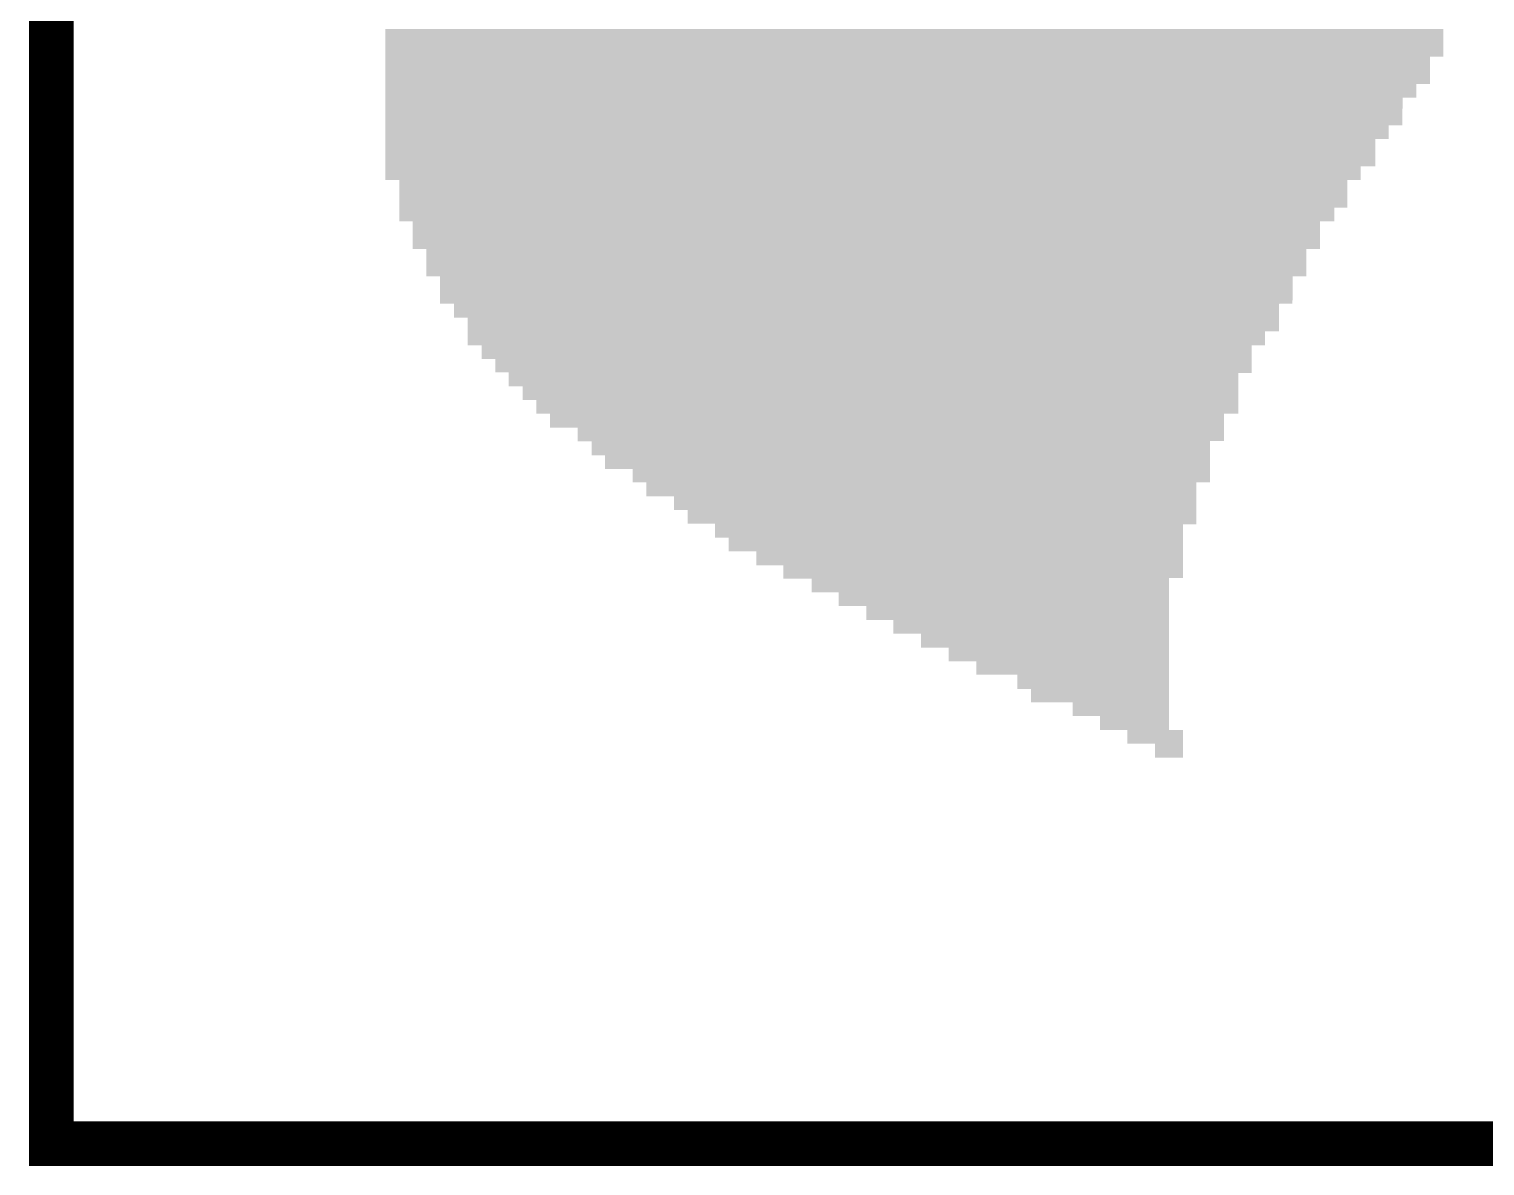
# Model space of a CAD drawing. Extents: x -2.6 to 72.5, y -0.1 to 95.
# Drawn here: x -2.55 to 0.719, y 89.95 to 92.503 of the extents above; entities that cross this region are included whole.
import ezdxf

# ---------------------------------------------------------------- set-up
doc = ezdxf.new("R2010")
doc.units = 0
doc.layers.add('02_ASSY1_GBR', color=6, linetype='CONTINUOUS')

msp = doc.modelspace()

# ---------------------------------------------------------------- linework, layer by layer
at = {"layer": '02_ASSY1_GBR', "const_width": 0.1}
msp.add_lwpolyline([(22.5, 95), (-2.5, 95), (-2.5, 90), (22.5, 90)], dxfattribs=at)
at = {"layer": '02_ASSY1_GBR'}
for points in [[(-1.74998, 92.502852), (-1.74998, 92.50298), (0.626, 92.502852), (0.626128, 92.50298)], [(-1.74998, 92.441054), (-1.74998, 92.502852), (0.62598, 92.441054), (0.626, 92.502852)], [(-1.74998, 92.441), (-1.74998, 92.441054), (0.625926, 92.441), (0.62598, 92.441054)], [(-1.74998, 92.44098), (-1.74998, 92.441), (0.596128, 92.44098), (0.625926, 92.441)], [(-1.74998, 92.440852), (-1.74998, 92.44098), (0.596, 92.440852), (0.596128, 92.44098)], [(-1.74998, 92.380054), (-1.74998, 92.440852), (0.59598, 92.380054), (0.596, 92.440852)], [(-1.74998, 92.38), (-1.74998, 92.380054), (0.595926, 92.38), (0.59598, 92.380054)], [(-1.74998, 92.37998), (-1.74998, 92.38), (0.565128, 92.37998), (0.595926, 92.38)], [(-1.74998, 92.379852), (-1.74998, 92.37998), (0.565, 92.379852), (0.565128, 92.37998)], [(-1.74998, 92.349054), (-1.74998, 92.379852), (0.56498, 92.349054), (0.565, 92.379852)], [(-1.74998, 92.349), (-1.74998, 92.349054), (0.564926, 92.349), (0.56498, 92.349054)], [(-1.74998, 92.34898), (-1.74998, 92.349), (0.534128, 92.34898), (0.564926, 92.349)], [(-1.74998, 92.348852), (-1.74998, 92.34898), (0.534, 92.348852), (0.534128, 92.34898)], [(-1.74998, 92.287054), (-1.74998, 92.348852), (0.53398, 92.287054), (0.534, 92.348852)], [(-1.74998, 92.287), (-1.74998, 92.287054), (0.533926, 92.287), (0.53398, 92.287054)], [(-1.74998, 92.28698), (-1.74998, 92.287), (0.503128, 92.28698), (0.533926, 92.287)], [(-1.74998, 92.286852), (-1.74998, 92.28698), (0.503, 92.286852), (0.503128, 92.28698)], [(-1.74998, 92.256054), (-1.74998, 92.286852), (0.50298, 92.256054), (0.503, 92.286852)], [(-1.74998, 92.256), (-1.74998, 92.256054), (0.502926, 92.256), (0.50298, 92.256054)], [(-1.74998, 92.25598), (-1.74998, 92.256), (0.473128, 92.25598), (0.502926, 92.256)], [(-1.74998, 92.255852), (-1.74998, 92.25598), (0.473, 92.255852), (0.473128, 92.25598)], [(-1.74998, 92.195054), (-1.74998, 92.255852), (0.47298, 92.195054), (0.473, 92.255852)], [(-1.74998, 92.195), (-1.74998, 92.195054), (0.472926, 92.195), (0.47298, 92.195054)], [(-1.74998, 92.19498), (-1.74998, 92.195), (0.440128, 92.19498), (0.472926, 92.195)], [(-1.74998, 92.194852), (-1.74998, 92.19498), (0.44, 92.194852), (0.440128, 92.19498)], [(-1.74998, 92.164054), (-1.74998, 92.194852), (0.43998, 92.164054), (0.44, 92.194852)], [(-1.749926, 92.164), (-1.74998, 92.164054), (0.439926, 92.164), (0.43998, 92.164054)], [(-1.719128, 92.16398), (-1.719148, 92.164), (0.410128, 92.16398), (0.439926, 92.164)], [(-1.71902, 92.163872), (-1.719128, 92.16398), (0.41002, 92.163872), (0.410128, 92.16398)], [(-1.719018, 92.163852), (-1.71902, 92.163872), (0.41, 92.163852), (0.41002, 92.163872)], [(-1.719006, 92.102054), (-1.719018, 92.163852), (0.40998, 92.102054), (0.41, 92.163852)], [(-1.719006, 92.102), (-1.719006, 92.102054), (0.409926, 92.102), (0.40998, 92.102054)], [(-1.719006, 92.10198), (-1.719006, 92.102), (0.381128, 92.10198), (0.409926, 92.102)], [(-1.719006, 92.101852), (-1.719006, 92.10198), (0.381, 92.101852), (0.381128, 92.10198)], [(-1.719, 92.071074), (-1.719006, 92.101852), (0.38098, 92.071074), (0.381, 92.101852)], [(-1.71898, 92.071054), (-1.719, 92.071074), (0.38098, 92.071054), (0.38098, 92.071074)], [(-1.718946, 92.07102), (-1.71898, 92.071054), (0.380946, 92.07102), (0.38098, 92.071054)], [(-1.689148, 92.071), (-1.718946, 92.07102), (0.380926, 92.071), (0.380946, 92.07102)], [(-1.689128, 92.07098), (-1.689148, 92.071), (0.349128, 92.07098), (0.380926, 92.071)], [(-1.68902, 92.070872), (-1.689128, 92.07098), (0.34902, 92.070872), (0.349128, 92.07098)], [(-1.689018, 92.070852), (-1.68902, 92.070872), (0.349, 92.070852), (0.34902, 92.070872)], [(-1.689, 92.009074), (-1.689018, 92.070852), (0.34898, 92.009074), (0.349, 92.070852)], [(-1.68898, 92.009054), (-1.689, 92.009074), (0.34898, 92.009054), (0.34898, 92.009074)], [(-1.688946, 92.00902), (-1.68898, 92.009054), (0.348946, 92.00902), (0.34898, 92.009054)], [(-1.658148, 92.009), (-1.688946, 92.00902), (0.348926, 92.009), (0.348946, 92.00902)], [(-1.658128, 92.00898), (-1.658148, 92.009), (0.318128, 92.00898), (0.348926, 92.009)], [(-1.65802, 92.008872), (-1.658128, 92.00898), (0.31802, 92.008872), (0.318128, 92.00898)], [(-1.658018, 92.008852), (-1.65802, 92.008872), (0.318, 92.008852), (0.31802, 92.008872)], [(-1.658, 91.948074), (-1.658018, 92.008852), (0.31798, 91.948074), (0.318, 92.008852)], [(-1.65798, 91.948054), (-1.658, 91.948074), (0.31798, 91.948054), (0.31798, 91.948074)], [(-1.657946, 91.94802), (-1.65798, 91.948054), (0.317946, 91.94802), (0.31798, 91.948054)], [(-1.627148, 91.948), (-1.657946, 91.94802), (0.317926, 91.948), (0.317946, 91.94802)], [(-1.627128, 91.94798), (-1.627148, 91.948), (0.287128, 91.94798), (0.317926, 91.948)], [(-1.62702, 91.947872), (-1.627128, 91.94798), (0.28702, 91.947872), (0.287128, 91.94798)], [(-1.627018, 91.947852), (-1.62702, 91.947872), (0.287, 91.947852), (0.28702, 91.947872)], [(-1.627, 91.886074), (-1.627018, 91.947852), (0.28698, 91.886074), (0.287, 91.947852)], [(-1.62698, 91.886054), (-1.627, 91.886074), (0.28698, 91.886054), (0.28698, 91.886074)], [(-1.626946, 91.88602), (-1.62698, 91.886054), (0.286946, 91.88602), (0.28698, 91.886054)], [(-1.596148, 91.886), (-1.626946, 91.88602), (0.286926, 91.886), (0.286946, 91.88602)], [(-1.596128, 91.88598), (-1.596148, 91.886), (0.257128, 91.88598), (0.286926, 91.886)], [(-1.59602, 91.885872), (-1.596128, 91.88598), (0.25702, 91.885872), (0.257128, 91.88598)], [(-1.596018, 91.885852), (-1.59602, 91.885872), (0.257, 91.885852), (0.25702, 91.885872)], [(-1.596, 91.855074), (-1.596018, 91.885852), (0.25699, 91.855074), (0.257, 91.885852)], [(-1.595946, 91.85502), (-1.596, 91.855074), (0.25699, 91.85502), (0.25699, 91.855074)], [(-1.565148, 91.855), (-1.595946, 91.85502), (0.25699, 91.855), (0.25699, 91.85502)], [(-1.56502, 91.854872), (-1.565148, 91.855), (0.256988, 91.854872), (0.25699, 91.855)], [(-1.56501, 91.824054), (-1.56502, 91.854872), (0.25698, 91.824054), (0.256988, 91.854872)], [(-1.56501, 91.824), (-1.56501, 91.824054), (0.256926, 91.824), (0.25698, 91.824054)], [(-1.56501, 91.82398), (-1.56501, 91.824), (0.225128, 91.82398), (0.256926, 91.824)], [(-1.565008, 91.823852), (-1.56501, 91.82398), (0.225, 91.823852), (0.225128, 91.82398)], [(-1.565, 91.793074), (-1.565008, 91.823852), (0.22498, 91.793074), (0.225, 91.823852)], [(-1.56498, 91.793054), (-1.565, 91.793074), (0.22498, 91.793054), (0.22498, 91.793074)], [(-1.564946, 91.79302), (-1.56498, 91.793054), (0.224946, 91.79302), (0.22498, 91.793054)], [(-1.534148, 91.793), (-1.564946, 91.79302), (0.224926, 91.793), (0.224946, 91.79302)], [(-1.534128, 91.79298), (-1.534148, 91.793), (0.195128, 91.79298), (0.224926, 91.793)], [(-1.53402, 91.792872), (-1.534128, 91.79298), (0.19502, 91.792872), (0.195128, 91.79298)], [(-1.534018, 91.792852), (-1.53402, 91.792872), (0.195, 91.792852), (0.19502, 91.792872)], [(-1.534, 91.762074), (-1.534018, 91.792852), (0.19499, 91.762074), (0.195, 91.792852)], [(-1.533946, 91.76202), (-1.534, 91.762074), (0.19499, 91.76202), (0.19499, 91.762074)], [(-1.503148, 91.762), (-1.533946, 91.76202), (0.19499, 91.762), (0.19499, 91.76202)], [(-1.50302, 91.761872), (-1.503148, 91.762), (0.194988, 91.761872), (0.19499, 91.762)], [(-1.503, 91.732074), (-1.50302, 91.761872), (0.19498, 91.732074), (0.194988, 91.761872)], [(-1.502946, 91.73202), (-1.503, 91.732074), (0.19498, 91.73202), (0.19498, 91.732074)], [(-1.473148, 91.732), (-1.502946, 91.73202), (0.19498, 91.732), (0.19498, 91.73202)], [(-1.47302, 91.731872), (-1.473148, 91.732), (0.19498, 91.731872), (0.19498, 91.732)], [(-1.473018, 91.731054), (-1.47302, 91.731872), (0.19498, 91.731054), (0.19498, 91.731872)], [(-1.473018, 91.731), (-1.473018, 91.731054), (0.194926, 91.731), (0.19498, 91.731054)], [(-1.473018, 91.73098), (-1.473018, 91.731), (0.165128, 91.73098), (0.194926, 91.731)], [(-1.473018, 91.730852), (-1.473018, 91.73098), (0.165, 91.730852), (0.165128, 91.73098)], [(-1.473, 91.701074), (-1.473018, 91.730852), (0.164992, 91.701074), (0.165, 91.730852)], [(-1.472946, 91.70102), (-1.473, 91.701074), (0.164992, 91.70102), (0.164992, 91.701074)], [(-1.442148, 91.701), (-1.472946, 91.70102), (0.164992, 91.701), (0.164992, 91.70102)], [(-1.44202, 91.700872), (-1.442148, 91.701), (0.164992, 91.700872), (0.164992, 91.701)], [(-1.442, 91.670074), (-1.44202, 91.700872), (0.164986, 91.670074), (0.164992, 91.700872)], [(-1.441946, 91.67002), (-1.442, 91.670074), (0.164986, 91.67002), (0.164986, 91.670074)], [(-1.411148, 91.67), (-1.441946, 91.67002), (0.164986, 91.67), (0.164986, 91.67002)], [(-1.41102, 91.669872), (-1.411148, 91.67), (0.164986, 91.669872), (0.164986, 91.67)], [(-1.411, 91.639074), (-1.41102, 91.669872), (0.16498, 91.639074), (0.164986, 91.669872)], [(-1.41098, 91.639054), (-1.411, 91.639074), (0.16498, 91.639054), (0.16498, 91.639074)], [(-1.410946, 91.63902), (-1.41098, 91.639054), (0.164946, 91.63902), (0.16498, 91.639054)], [(-1.380148, 91.639), (-1.410946, 91.63902), (0.164926, 91.639), (0.164946, 91.63902)], [(-1.380128, 91.63898), (-1.380148, 91.639), (0.133128, 91.63898), (0.164926, 91.639)], [(-1.38002, 91.638872), (-1.380128, 91.63898), (0.13302, 91.638872), (0.133128, 91.63898)], [(-1.380018, 91.638852), (-1.38002, 91.638872), (0.133, 91.638852), (0.13302, 91.638872)], [(-1.38, 91.608074), (-1.380018, 91.638852), (0.132988, 91.608074), (0.133, 91.638852)], [(-1.379946, 91.60802), (-1.38, 91.608074), (0.132988, 91.60802), (0.132988, 91.608074)], [(-1.318148, 91.608), (-1.379946, 91.60802), (0.132988, 91.608), (0.132988, 91.60802)], [(-1.31802, 91.607872), (-1.318148, 91.608), (0.132988, 91.607872), (0.132988, 91.608)], [(-1.318, 91.578054), (-1.31802, 91.607872), (0.13298, 91.578054), (0.132988, 91.607872)], [(-1.318, 91.578), (-1.318, 91.578054), (0.132926, 91.578), (0.13298, 91.578054)], [(-1.318, 91.57798), (-1.318, 91.578), (0.102128, 91.57798), (0.132926, 91.578)], [(-1.318, 91.577852), (-1.318, 91.57798), (0.102, 91.577852), (0.102128, 91.57798)], [(-1.318, 91.577074), (-1.318, 91.577852), (0.101998, 91.577074), (0.102, 91.577852)], [(-1.317946, 91.57702), (-1.318, 91.577074), (0.101998, 91.57702), (0.101998, 91.577074)], [(-1.287148, 91.577), (-1.317946, 91.57702), (0.101998, 91.577), (0.101998, 91.57702)], [(-1.28702, 91.576872), (-1.287148, 91.577), (0.101998, 91.576872), (0.101998, 91.577)], [(-1.287, 91.546074), (-1.28702, 91.576872), (0.101992, 91.546074), (0.101998, 91.576872)], [(-1.286946, 91.54602), (-1.287, 91.546074), (0.101992, 91.54602), (0.101992, 91.546074)], [(-1.257148, 91.546), (-1.286946, 91.54602), (0.101992, 91.546), (0.101992, 91.54602)], [(-1.25702, 91.545872), (-1.257148, 91.546), (0.101992, 91.545872), (0.101992, 91.546)], [(-1.257, 91.515074), (-1.25702, 91.545872), (0.101986, 91.515074), (0.101992, 91.545872)], [(-1.256946, 91.51502), (-1.257, 91.515074), (0.101986, 91.51502), (0.101986, 91.515074)], [(-1.195148, 91.515), (-1.256946, 91.51502), (0.101986, 91.515), (0.101986, 91.51502)], [(-1.19502, 91.514872), (-1.195148, 91.515), (0.101986, 91.514872), (0.101986, 91.515)], [(-1.195, 91.485074), (-1.19502, 91.514872), (0.10198, 91.485074), (0.101986, 91.514872)], [(-1.19498, 91.485054), (-1.195, 91.485074), (0.10198, 91.485054), (0.10198, 91.485074)], [(-1.194946, 91.48502), (-1.19498, 91.485054), (0.101946, 91.48502), (0.10198, 91.485054)], [(-1.164148, 91.485), (-1.194946, 91.48502), (0.101926, 91.485), (0.101946, 91.48502)], [(-1.164128, 91.48498), (-1.164148, 91.485), (0.071128, 91.48498), (0.101926, 91.485)], [(-1.16402, 91.484872), (-1.164128, 91.48498), (0.07102, 91.484872), (0.071128, 91.48498)], [(-1.164018, 91.484852), (-1.16402, 91.484872), (0.071, 91.484852), (0.07102, 91.484872)], [(-1.164, 91.454074), (-1.164018, 91.484852), (0.070992, 91.454074), (0.071, 91.484852)], [(-1.163946, 91.45402), (-1.164, 91.454074), (0.070992, 91.45402), (0.070992, 91.454074)], [(-1.102148, 91.454), (-1.163946, 91.45402), (0.070992, 91.454), (0.070992, 91.45402)], [(-1.10202, 91.453872), (-1.102148, 91.454), (0.070992, 91.453872), (0.070992, 91.454)], [(-1.102, 91.423074), (-1.10202, 91.453872), (0.070986, 91.423074), (0.070992, 91.453872)], [(-1.101946, 91.42302), (-1.102, 91.423074), (0.070986, 91.42302), (0.070986, 91.423074)], [(-1.071148, 91.423), (-1.101946, 91.42302), (0.070986, 91.423), (0.070986, 91.42302)], [(-1.07102, 91.422872), (-1.071148, 91.423), (0.070986, 91.422872), (0.070986, 91.423)], [(-1.071, 91.392074), (-1.07102, 91.422872), (0.07098, 91.392074), (0.070986, 91.422872)], [(-1.070946, 91.39202), (-1.071, 91.392074), (0.07098, 91.39202), (0.07098, 91.392074)], [(-1.010148, 91.392), (-1.070946, 91.39202), (0.07098, 91.392), (0.07098, 91.39202)], [(-1.01002, 91.391872), (-1.010148, 91.392), (0.07098, 91.391872), (0.07098, 91.392)], [(-1.010018, 91.391054), (-1.01002, 91.391872), (0.07098, 91.391054), (0.07098, 91.391872)], [(-1.010018, 91.391), (-1.010018, 91.391054), (0.070926, 91.391), (0.07098, 91.391054)], [(-1.010018, 91.39098), (-1.010018, 91.391), (0.041128, 91.39098), (0.070926, 91.391)], [(-1.010018, 91.390852), (-1.010018, 91.39098), (0.041, 91.390852), (0.041128, 91.39098)], [(-1.01, 91.361074), (-1.010018, 91.390852), (0.040994, 91.361074), (0.041, 91.390852)], [(-1.009946, 91.36102), (-1.01, 91.361074), (0.040994, 91.36102), (0.040994, 91.361074)], [(-0.979148, 91.361), (-1.009946, 91.36102), (0.040994, 91.361), (0.040994, 91.36102)], [(-0.97902, 91.360872), (-0.979148, 91.361), (0.040994, 91.360872), (0.040994, 91.361)], [(-0.979, 91.330074), (-0.97902, 91.360872), (0.040988, 91.330074), (0.040994, 91.360872)], [(-0.978946, 91.33002), (-0.979, 91.330074), (0.040988, 91.33002), (0.040988, 91.330074)], [(-0.917148, 91.33), (-0.978946, 91.33002), (0.040988, 91.33), (0.040988, 91.33002)], [(-0.91702, 91.329872), (-0.917148, 91.33), (0.040988, 91.329872), (0.040988, 91.33)], [(-0.917, 91.299074), (-0.91702, 91.329872), (0.040984, 91.299074), (0.040988, 91.329872)], [(-0.916946, 91.29902), (-0.917, 91.299074), (0.040984, 91.29902), (0.040984, 91.299074)], [(-0.856148, 91.299), (-0.916946, 91.29902), (0.040984, 91.299), (0.040984, 91.29902)], [(-0.85602, 91.298872), (-0.856148, 91.299), (0.040984, 91.298872), (0.040984, 91.299)], [(-0.856, 91.270054), (-0.85602, 91.298872), (0.04098, 91.270054), (0.040984, 91.298872)], [(-0.856, 91.27), (-0.856, 91.270054), (0.040926, 91.27), (0.04098, 91.270054)], [(-0.856, 91.26998), (-0.856, 91.27), (0.010128, 91.26998), (0.040926, 91.27)], [(-0.856, 91.269852), (-0.856, 91.26998), (0.01, 91.269852), (0.010128, 91.26998)], [(-0.856, 91.269074), (-0.856, 91.269852), (0.010002, 91.269074), (0.01, 91.269852)], [(-0.855946, 91.26902), (-0.856, 91.269074), (0.010002, 91.26902), (0.010002, 91.269074)], [(-0.793148, 91.269), (-0.855946, 91.26902), (0.010002, 91.269), (0.010002, 91.26902)], [(-0.79302, 91.268872), (-0.793148, 91.269), (0.010002, 91.268872), (0.010002, 91.269)], [(-0.793, 91.238074), (-0.79302, 91.268872), (0.010002, 91.238074), (0.010002, 91.268872)], [(-0.792946, 91.23802), (-0.793, 91.238074), (0.010002, 91.23802), (0.010002, 91.238074)], [(-0.732148, 91.238), (-0.792946, 91.23802), (0.010002, 91.238), (0.010002, 91.23802)], [(-0.73202, 91.237872), (-0.732148, 91.238), (0.010002, 91.237872), (0.010002, 91.238)], [(-0.732, 91.207074), (-0.73202, 91.237872), (0.010004, 91.207074), (0.010002, 91.237872)], [(-0.731946, 91.20702), (-0.732, 91.207074), (0.010004, 91.20702), (0.010004, 91.207074)], [(-0.670148, 91.207), (-0.731946, 91.20702), (0.010004, 91.207), (0.010004, 91.20702)], [(-0.67002, 91.206872), (-0.670148, 91.207), (0.010004, 91.206872), (0.010004, 91.207)], [(-0.67, 91.176074), (-0.67002, 91.206872), (0.010006, 91.176074), (0.010004, 91.206872)], [(-0.669946, 91.17602), (-0.67, 91.176074), (0.010006, 91.17602), (0.010006, 91.176074)], [(-0.609148, 91.176), (-0.669946, 91.17602), (0.010006, 91.176), (0.010006, 91.17602)], [(-0.60902, 91.175872), (-0.609148, 91.176), (0.010006, 91.175872), (0.010006, 91.176)], [(-0.609, 91.145074), (-0.60902, 91.175872), (0.010008, 91.145074), (0.010006, 91.175872)], [(-0.608946, 91.14502), (-0.609, 91.145074), (0.010008, 91.14502), (0.010008, 91.145074)], [(-0.547148, 91.145), (-0.608946, 91.14502), (0.010008, 91.145), (0.010008, 91.14502)], [(-0.54702, 91.144872), (-0.547148, 91.145), (0.010008, 91.144872), (0.010008, 91.145)], [(-0.547, 91.114074), (-0.54702, 91.144872), (0.01001, 91.114074), (0.010008, 91.144872)], [(-0.546946, 91.11402), (-0.547, 91.114074), (0.01001, 91.11402), (0.01001, 91.114074)], [(-0.485148, 91.114), (-0.546946, 91.11402), (0.01001, 91.114), (0.01001, 91.11402)], [(-0.48502, 91.113872), (-0.485148, 91.114), (0.01001, 91.113872), (0.01001, 91.114)], [(-0.485, 91.083074), (-0.48502, 91.113872), (0.010012, 91.083074), (0.01001, 91.113872)], [(-0.484946, 91.08302), (-0.485, 91.083074), (0.010012, 91.08302), (0.010012, 91.083074)], [(-0.423148, 91.083), (-0.484946, 91.08302), (0.010012, 91.083), (0.010012, 91.08302)], [(-0.42302, 91.082872), (-0.423148, 91.083), (0.010012, 91.082872), (0.010012, 91.083)], [(-0.423, 91.053074), (-0.42302, 91.082872), (0.010014, 91.053074), (0.010012, 91.082872)], [(-0.422946, 91.05302), (-0.423, 91.053074), (0.010014, 91.05302), (0.010014, 91.053074)], [(-0.331148, 91.053), (-0.422946, 91.05302), (0.010014, 91.053), (0.010014, 91.05302)], [(-0.33102, 91.052872), (-0.331148, 91.053), (0.010014, 91.052872), (0.010014, 91.053)], [(-0.331, 91.021074), (-0.33102, 91.052872), (0.010016, 91.021074), (0.010014, 91.052872)], [(-0.330946, 91.02102), (-0.331, 91.021074), (0.010016, 91.02102), (0.010016, 91.021074)], [(-0.300148, 91.021), (-0.330946, 91.02102), (0.010016, 91.021), (0.010016, 91.02102)], [(-0.30002, 91.020872), (-0.300148, 91.021), (0.010016, 91.020872), (0.010016, 91.021)], [(-0.3, 90.991074), (-0.30002, 91.020872), (0.010018, 90.991074), (0.010016, 91.020872)], [(-0.299946, 90.99102), (-0.3, 90.991074), (0.010018, 90.99102), (0.010018, 90.991074)], [(-0.207148, 90.991), (-0.299946, 90.99102), (0.010018, 90.991), (0.010018, 90.99102)], [(-0.20702, 90.990872), (-0.207148, 90.991), (0.010018, 90.990872), (0.010018, 90.991)], [(-0.207, 90.960074), (-0.20702, 90.990872), (0.01002, 90.960074), (0.010018, 90.990872)], [(-0.206946, 90.96002), (-0.207, 90.960074), (0.01002, 90.96002), (0.01002, 90.960074)], [(-0.145148, 90.96), (-0.206946, 90.96002), (0.01002, 90.96), (0.01002, 90.96002)], [(-0.14502, 90.959872), (-0.145148, 90.96), (0.01002, 90.959872), (0.01002, 90.96)], [(-0.145, 90.929128), (-0.14502, 90.959872), (0.01002, 90.929128), (0.01002, 90.959872)], [(-0.145, 90.929074), (-0.145, 90.929128), (0.010074, 90.929074), (0.01002, 90.929128)], [(-0.144946, 90.92902), (-0.145, 90.929074), (0.010128, 90.92902), (0.010074, 90.929074)], [(-0.084148, 90.929), (-0.144946, 90.92902), (0.010148, 90.929), (0.010128, 90.92902)], [(-0.084128, 90.92898), (-0.084148, 90.929), (0.040946, 90.92898), (0.010148, 90.929)], [(-0.084074, 90.928926), (-0.084128, 90.92898), (0.041, 90.928926), (0.040946, 90.92898)], [(-0.08402, 90.928872), (-0.084074, 90.928926), (0.040998, 90.928872), (0.041, 90.928926)], [(-0.084, 90.898074), (-0.08402, 90.928872), (0.04099, 90.898074), (0.040998, 90.928872)], [(-0.083946, 90.89802), (-0.084, 90.898074), (0.04099, 90.89802), (0.04099, 90.898074)], [(-0.022148, 90.898), (-0.083946, 90.89802), (0.04099, 90.898), (0.04099, 90.89802)], [(-0.02202, 90.897872), (-0.022148, 90.898), (0.040988, 90.897872), (0.04099, 90.898)], [(-0.022, 90.867074), (-0.02202, 90.897872), (0.04098, 90.867074), (0.040988, 90.897872)], [(-0.02198, 90.867054), (-0.022, 90.867074), (0.04098, 90.867054), (0.04098, 90.867074)], [(-0.021946, 90.86702), (-0.02198, 90.867054), (0.040946, 90.86702), (0.04098, 90.867054)], [(0.040926, 90.867), (-0.021946, 90.86702), (0.040926, 90.867), (0.040946, 90.86702)]]:
    msp.add_solid(points, dxfattribs=at)

doc.saveas('drawing.dxf')
